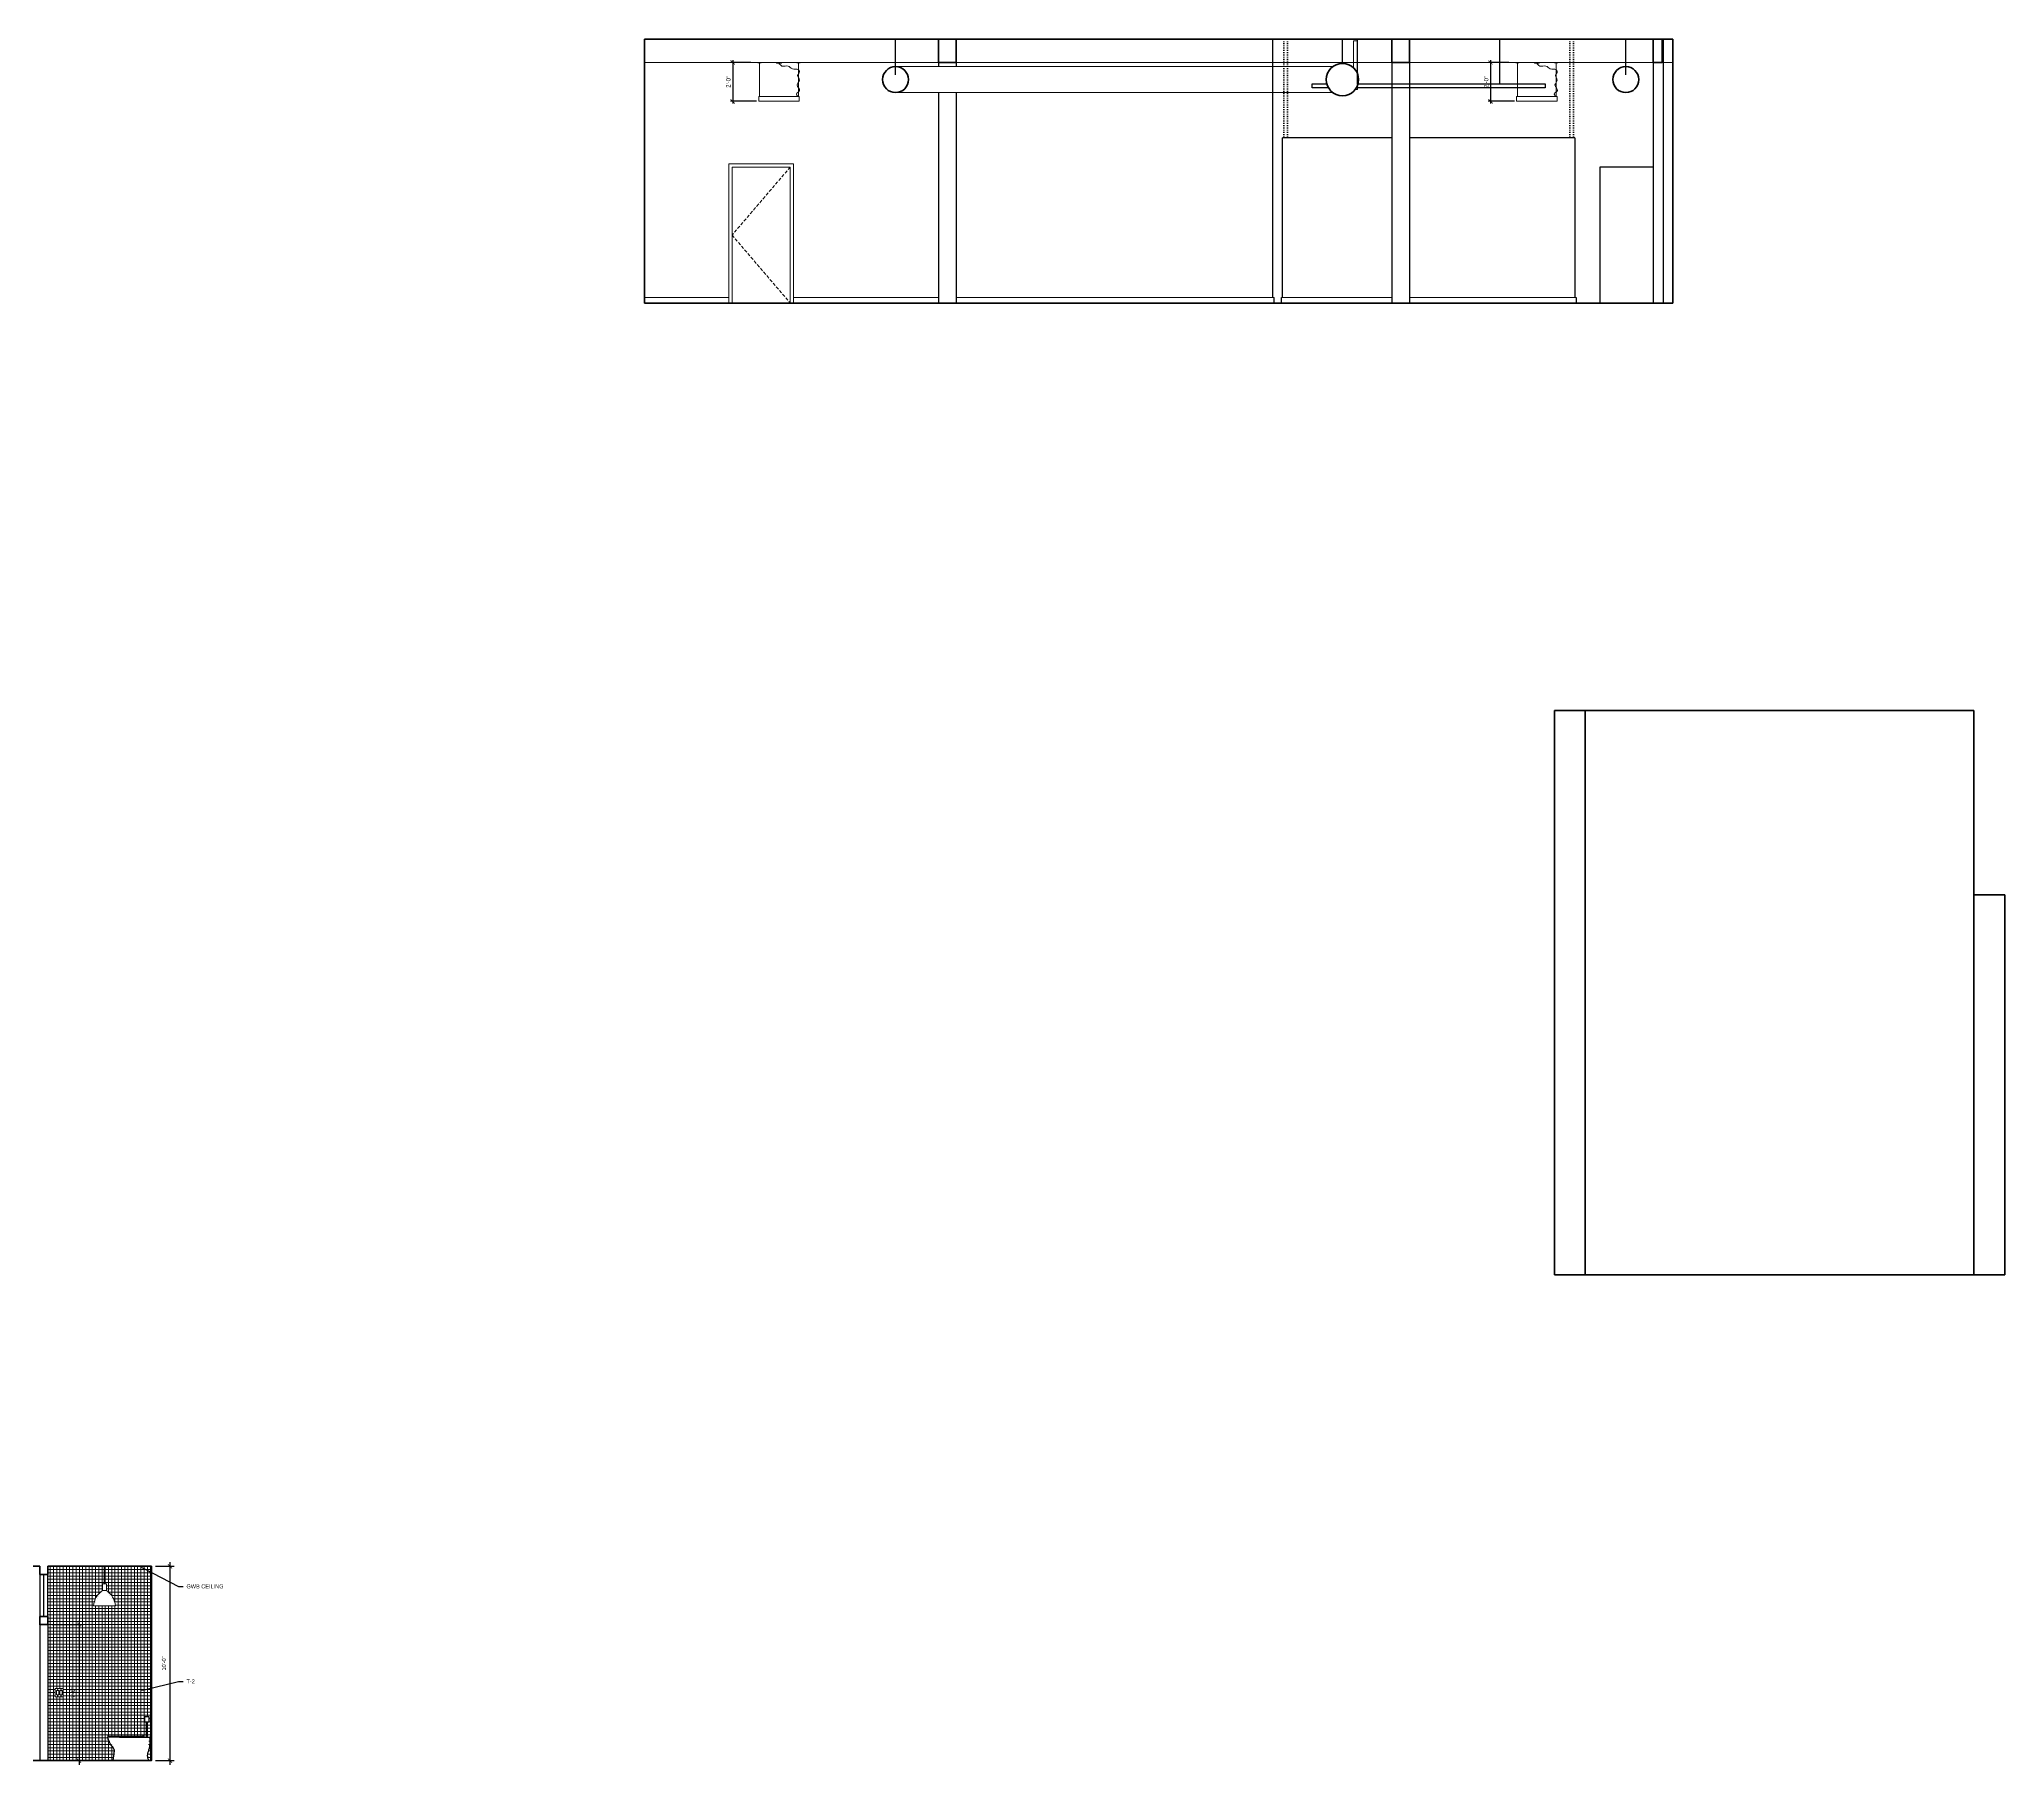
# Model space of a CAD drawing. Header units: inches. Extents: x -3027 to 6920, y -6604 to 320.
# Drawn here: x 963 to 2177, y -2402 to -1337 of the extents above; entities that cross this region are included whole.
import ezdxf
from ezdxf import colors
from ezdxf.entities.mleader import LeaderData, LeaderLine
from ezdxf.math import Vec2, Vec3

# ---------------------------------------------------------------- set-up
doc = ezdxf.new("R2010")
doc.units = ezdxf.units.IN
doc.header["$LTSCALE"] = 4
doc.header["$MEASUREMENT"] = 0
doc.header["$PDMODE"] = 35
doc.header["$PDSIZE"] = -5
doc.linetypes.add('DASHED', pattern=[0.75, 0.5, -0.25])
doc.linetypes.add('DOT', pattern=[0.25, 0, -0.25])
doc.layers.get('0').update_dxf_attribs({"linetype": 'CONTINUOUS'})
doc.layers.get('Defpoints').update_dxf_attribs({"linetype": 'CONTINUOUS'})
for name, color, linetype, lineweight in [('A-ELEV-1', 4, 'CONTINUOUS', 35), ('A-ELEV-2', 5, 'CONTINUOUS', 25), ('A-ELEV-3', 8, 'CONTINUOUS', 15), ('A-ELEV-4', 9, 'CONTINUOUS', 9), ('A-ELEV-BYND', 9, 'DASHED', 9), ('A-ELEV-CUT', 3, 'CONTINUOUS', 50), ('A-ELEV-GHOST', 8, 'DOT', 15), ('A-NOTE-DIM', 8, 'CONTINUOUS', 15), ('A-NOTE-REF', 8, 'CONTINUOUS', 15), ('A-SHBD', 5, 'CONTINUOUS', 25)]:
    doc.layers.add(name, color=color, linetype=linetype, lineweight=lineweight)
doc.styles.add('3_8SM', font='swisse.ttf', dxfattribs={"width": 0.9, "height": 2.666667})
doc.styles.add('ANNOT-SM', font='swisse.ttf', dxfattribs={"width": 0.9, "height": 0.078125})
doc.dimstyles.new('DIM-ANNOT', dxfattribs={"dimtxt": 0.078125, "dimasz": 0.078125, "dimexe": 0.078125, "dimexo": 0.078125, "dimgap": 0.078125, "dimtad": 1, "dimzin": 11, "dimdsep": 46, "dimlunit": 4, "dimtxsty": 'ANNOT-SM', "dimblk1": 'ARCHTICK', "dimblk2": 'ARCHTICK', "dimsah": 1, "dimcen": 0, "dimdle": 0.078125, "dimclrd": 8, "dimclre": 8, "dimclrt": 8, "dimadec": 0, "dimazin": 0, "dimtfac": 4, "dimtofl": 0, "dimtmove": 2, "dimatfit": 3, "dimfxl": 1, "dimfrac": 2, "dimtzin": 0, "dimarcsym": 0})
doc.dimstyles.new('DIM3_8', dxfattribs={"dimtxt": 2.666667, "dimasz": 2.666667, "dimexe": 1.333333, "dimexo": 1.333333, "dimgap": 1.333333, "dimtad": 1, "dimdec": 4, "dimzin": 11, "dimdsep": 46, "dimlunit": 4, "dimtxsty": '3_8SM', "dimblk": 'ARCHTICK', "dimblk1": 'ARCHTICK', "dimblk2": 'ARCHTICK', "dimsah": 1, "dimcen": 2.666667, "dimdle": 1.333333, "dimclrd": 8, "dimclre": 8, "dimclrt": 8, "dimadec": 0, "dimazin": 0, "dimtfac": 4, "dimtdec": 4, "dimtofl": 0, "dimtmove": 2, "dimatfit": 3, "dimfxl": 1, "dimfrac": 2, "dimtzin": 0, "dimarcsym": 0})

# ---------------------------------------------------------------- blocks, each defined once
blk = doc.blocks.new('_ARCHTICK')
at = {"color": 0, "linetype": 'ByBlock', "const_width": 0.15}
blk.add_lwpolyline([(-0.5, -0.5), (0.5, 0.5)], dxfattribs=at)
blk = doc.blocks.new('*D41')
at = {"layer": 'A-NOTE-DIM', "color": 8, "lineweight": -2, "transparency": 16777216}
for p, q in [((1870.7, -1351.4), (1858.1, -1351.4)), ((1859.5, -1350), (1859.5, -1376.7)), ((1874.2, -1375.4), (1858.1, -1375.4))]:
    blk.add_line(p, q, dxfattribs=at)
at = {"layer": 'Defpoints', "color": 0, "transparency": 16777216}
for p in [(1872, -1351.4), (1859.5, -1375.4), (1875.5, -1375.4)]:
    blk.add_point(p, dxfattribs=at)
at = {"layer": 'A-NOTE-DIM', "color": 8, "lineweight": -2, "transparency": 16777216, "xscale": 2.666666666666667, "yscale": 2.666666666666667, "zscale": 2.666666666666667}
for p, rotation in [((1859.5, -1351.4), 90), ((1859.5, -1375.4), 270)]:
    blk.add_blockref('_ARCHTICK', p, dxfattribs=dict(at, rotation=rotation))
at = {"layer": 'A-NOTE-DIM', "color": 8, "transparency": 16777216, "insert": (1856.8, -1363.4), "char_height": 2.67, "attachment_point": 5, "rotation": 90, "style": '3_8SM'}
blk.add_mtext('2\'-0" ', dxfattribs=at)
blk = doc.blocks.new('*D42')
at = {"layer": 'A-NOTE-DIM', "color": 8, "lineweight": -2, "transparency": 16777216}
for p, q in [((1402.7, -1351.4), (1390.1, -1351.4)), ((1391.5, -1350), (1391.5, -1376.7)), ((1406.2, -1375.4), (1390.1, -1375.4))]:
    blk.add_line(p, q, dxfattribs=at)
at = {"layer": 'Defpoints', "color": 0, "transparency": 16777216}
for p in [(1404, -1351.4), (1391.5, -1375.4), (1407.5, -1375.4)]:
    blk.add_point(p, dxfattribs=at)
at = {"layer": 'A-NOTE-DIM', "color": 8, "lineweight": -2, "transparency": 16777216, "xscale": 2.666666666666667, "yscale": 2.666666666666667, "zscale": 2.666666666666667}
for p, rotation in [((1391.5, -1351.4), 90), ((1391.5, -1375.4), 270)]:
    blk.add_blockref('_ARCHTICK', p, dxfattribs=dict(at, rotation=rotation))
at = {"layer": 'A-NOTE-DIM', "color": 8, "transparency": 16777216, "insert": (1388.8, -1363.4), "char_height": 2.67, "attachment_point": 5, "rotation": 90, "style": '3_8SM'}
blk.add_mtext('2\'-0" ', dxfattribs=at)
blk = doc.blocks.new('*D80')
at = {"layer": 'A-NOTE-DIM', "color": 8, "lineweight": -2, "transparency": 16777216}
for p, q in [((971, -2316), (990.3, -2316)), ((987.8, -2313.5), (987.8, -2402.5)), ((971, -2400), (990.3, -2400))]:
    blk.add_line(p, q, dxfattribs=at)
at = {"layer": 'Defpoints', "color": 0, "transparency": 16777216}
for p in [(968.5, -2316), (968.5, -2400), (987.8, -2400)]:
    blk.add_point(p, dxfattribs=at)
at = {"layer": 'A-NOTE-DIM', "color": 8, "lineweight": -2, "transparency": 16777216, "xscale": 2.5, "yscale": 2.5, "zscale": 2.5}
for p, rotation in [((987.8, -2316), 90), ((987.8, -2400), 270)]:
    blk.add_blockref('_ARCHTICK', p, dxfattribs=dict(at, rotation=rotation))
at = {"layer": 'A-NOTE-DIM', "color": 8, "transparency": 16777216, "insert": (984, -2358), "char_height": 2.5, "attachment_point": 5, "rotation": 90, "style": 'ANNOT-SM'}
blk.add_mtext('7\'-0" ', dxfattribs=at)
blk = doc.blocks.new('WESCO PENDANT')
at = {"layer": 'A-ELEV-3'}
for p, q in [((-0.2, -34.4), (-0.2, -23.5)), ((0.2, -34.4), (0.2, -23.5)), ((1.2, -38.4), (-1.2, -38.4))]:
    blk.add_line(p, q, dxfattribs=at)
for points in [[(-1.2, -38.4), (-1.2, -34.4), (-0.2, -34.4)], [(1.2, -38.4), (1.2, -34.4), (-0.2, -34.4)]]:
    blk.add_lwpolyline(points, dxfattribs=at)
for points in [[(6.8, -48), (-6.8, -48, -0.216802), (-1.2, -38.4, -0.306768)], [(-6.8, -48), (6.8, -48, 0.216802), (1.2, -38.4, 0.306768)]]:
    blk.add_lwpolyline(points, format="xyb", dxfattribs=at)
blk = doc.blocks.new('E16-SWITCH-DOUBLE')
at = {"layer": 'A-ELEV-3', "linetype": 'Continuous', "ltscale": 0.5}
blk.add_lwpolyline([(-2.5, 2.5), (2.5, 2.5), (2.5, -2.5), (-2.5, -2.5)], close=True, dxfattribs=at)
at = {"layer": 'A-ELEV-3', "ltscale": 0.5}
for points in [[(-1.7, 1.4), (-0.3, 1.4), (-0.3, -1.4), (-1.7, -1.4)], [(1.7, 1.4), (0.3, 1.4), (0.3, -1.4), (1.7, -1.4)]]:
    blk.add_lwpolyline(points, close=True, dxfattribs=at)
at = {"layer": 'A-ELEV-3'}
for centre in [(-1, 2), (-1, 2), (1, 2), (-1, -2), (-1, -2), (1, -2)]:
    blk.add_circle(centre, 0.125, dxfattribs=at)
blk = doc.blocks.new('industrial toilet side')
at = {"layer": 'A-ELEV-2'}
blk.add_line((0, 0), (-22.3, 0), dxfattribs=at)
for points in [[(-1.7, 27), (-2.7, 27), (-2.7, 24), (0.3, 24), (0.3, 27), (-1.7, 27)], [(-18, 14.4), (-25.2, 14.4)], [(-18, 14.4), (0.3, 14.4)], [(-1.7, 24), (-1.7, 14.4)], [(-0.7, 14.4), (-0.7, 24)]]:
    blk.add_lwpolyline(points, dxfattribs=at)
for points in [[(-25.5, 14, 0.119627), (-22, 8, -0.096953), (-21.5, 7.1, -0.078535), (-21.6, 4.3), (-22.3, 0)], [(0.6, 14, -0.097762), (-0.4, 5.5, 0.096953), (-0.8, 4.7, 0.078535), (-0.8, 1.8), (0, 0)]]:
    blk.add_lwpolyline(points, format="xyb", dxfattribs=at)
blk.add_lwpolyline([(-3.9, 14.7), (-24.8, 14.7, -0.414214), (-25.1, 14.9), (-25.1, 15.6, -0.414214), (-24.8, 15.9), (-3.9, 15.9, -0.414214), (-3.7, 15.6), (-3.7, 14.9, -0.414214)], format="xyb", close=True, dxfattribs=at)
for centre, start, end in [((-25.2, 14.1), 96.1144, 198.68), ((0.2, 14.1), 341.32, 83.8856)]:
    blk.add_arc(centre, 0.35, start, end, dxfattribs=at)
blk = doc.blocks.new('*D196')
at = {"layer": 'A-NOTE-DIM', "color": 8, "lineweight": -2, "transparency": 16777216}
for p, q in [((1035, -2280), (1046.5, -2280)), ((1044, -2402.5), (1044, -2277.5)), ((1035, -2400), (1046.5, -2400))]:
    blk.add_line(p, q, dxfattribs=at)
at = {"layer": 'Defpoints', "color": 0, "transparency": 16777216}
for p in [(1032.5, -2280), (1044, -2280), (1032.5, -2400)]:
    blk.add_point(p, dxfattribs=at)
at = {"layer": 'A-NOTE-DIM', "color": 8, "lineweight": -2, "transparency": 16777216, "xscale": 2.5, "yscale": 2.5, "zscale": 2.5}
for p, rotation in [((1044, -2280), 90), ((1044, -2400), 270)]:
    blk.add_blockref('_ARCHTICK', p, dxfattribs=dict(at, rotation=rotation))
at = {"layer": 'A-NOTE-DIM', "color": 8, "transparency": 16777216, "insert": (1040.2, -2340), "char_height": 2.5, "attachment_point": 5, "rotation": 90, "style": 'ANNOT-SM'}
blk.add_mtext('10\'-0" ', dxfattribs=at)

msp = doc.modelspace()

# ---------------------------------------------------------------- hatches: boundary and pattern name
at = {"layer": 'A-ELEV-4'}
h = msp.add_hatch(dxfattribs=at)
h.set_pattern_fill('ANSI37', color=256, scale=16, angle=45)
edge = h.paths.add_edge_path()
edge.add_line((1032.51121, -2280), (1003.76121, -2280))
edge.add_line((1003.76121, -2280), (1003.76121, -2290.87504))
edge.add_line((1003.76121, -2290.87504), (1004.70693, -2290.87504))
edge.add_line((1004.70693, -2290.87504), (1004.70693, -2294.87504))
edge.add_arc((996.9465, -2305.87825), 13.46457, 5.87513849, 54.80516736, ccw=False)
edge.add_line((1010.34035, -2304.5), (996.68206, -2304.5))
edge.add_arc((1010.07591, -2305.87825), 13.46457, 125.19483264, 174.12486151, ccw=False)
edge.add_line((1002.31549, -2294.87504), (1002.31549, -2290.87504))
edge.add_line((1002.31549, -2290.87504), (1003.26121, -2290.87504))
edge.add_line((1003.26121, -2290.87504), (1003.26121, -2280))
edge.add_line((1003.26121, -2280), (968.51121, -2280))
edge.add_line((968.51121, -2280), (968.51121, -2400))
edge.add_line((968.51121, -2400), (1009.16496, -2400))
edge.add_line((1009.16496, -2400), (1009.30833, -2395.72303))
edge.add_arc((1000.32732, -2394.24563), 9.10172, 350.65835002, 368.62038765)
edge.add_arc((1006.83135, -2393.62122), 2.60225, 16.51708054, 38.66790501)
edge.add_arc((1019.44482, -2381.71917), 14.7503, 196.95758393, 224.16076212, ccw=False)
edge.add_arc((1005.66707, -2385.90931), 0.34964, 96.11442146, 198.67998183, ccw=False)
edge.add_line((1005.62983, -2385.56166), (1029.15869, -2385.56166))
edge.add_line((1029.15869, -2385.56166), (1029.15869, -2376.01163))
edge.add_line((1029.15869, -2376.01163), (1028.15869, -2376.01163))
edge.add_line((1028.15869, -2376.01163), (1028.15869, -2373.01163))
edge.add_line((1028.15869, -2373.01163), (1031.15869, -2373.01163))
edge.add_line((1031.15869, -2373.01163), (1031.15869, -2376.01163))
edge.add_line((1031.15869, -2376.01163), (1030.15869, -2376.01163))
edge.add_line((1030.15869, -2376.01163), (1030.15869, -2385.56166))
edge.add_line((1030.15869, -2385.56166), (1031.05762, -2385.56166))
edge.add_arc((1031.09486, -2385.90931), 0.34964, -15.15156053, 96.11442146, ccw=False)
edge.add_arc((1009.52638, -2387.8334), 21.9825, -17.55210441, 4.7823606, ccw=False)
edge.add_arc((1032.51723, -2396.08863), 2.60225, 141.33209499, 163.48291946)
edge.add_arc((1038.41645, -2396.22598), 8.4398, 174.03433299, 206.56223147)
edge.add_line((1030.86748, -2400), (1032.51121, -2400))
edge.add_line((1032.51121, -2400), (1032.51121, -2280))
h.paths.add_polyline_path([(973.11244, -2360.50172), (973.11244, -2355.50172), (978.04092, -2355.50172), (978.04092, -2360.50172)], flags=16)

# ---------------------------------------------------------------- linework, layer by layer
at = {"layer": 'A-ELEV-1'}
for p, q in [((1918, -1751.5), (2158, -1751.5)), ((2158, -1751.5), (2158, -1865.46226))]:
    msp.add_line(p, q, dxfattribs=at)
at = {"layer": 'A-ELEV-2'}
for p, q in [((1492.02542, -1359.125), (1492.02542, -1337.125)), ((1518.50144, -1337.125), (1518.50144, -1354)), ((1529.50144, -1337.125), (1529.50144, -1354)), ((1725.04981, -1496.5), (1725.04981, -1337.125)), ((1768.02542, -1352), (1768.02542, -1337.125)), ((1777.29971, -1365.125), (1777.29971, -1337.125)), ((1798.50144, -1337.125), (1798.50144, -1500)), ((1809.50144, -1337.125), (1809.50144, -1500)), ((1865.29971, -1365.125), (1865.29971, -1337.125)), ((1943.02542, -1359.125), (1943.02542, -1337.125)), ((1960.00144, -1337.125), (1960.00144, -1500)), ((1966.00144, -1337.125), (1966.00144, -1500)), ((1518.50144, -1370), (1518.50144, -1500)), ((1529.50144, -1370), (1529.50144, -1500)), ((1798.50144, -1398), (1731.04981, -1398)), ((1731.04981, -1496.5), (1731.04981, -1398)), ((1911.54961, -1398), (1809.50144, -1398)), ((1911.54961, -1398), (1911.54961, -1496.5)), ((1725.79981, -1500), (1725.79981, -1496.5)), ((1730.29981, -1500), (1730.29981, -1496.5)), ((1912.29961, -1496.5), (1912.29961, -1500)), ((1899, -2100), (2177, -2100)), ((963.51121, -2285), (963.51121, -2311)), ((966.01121, -2311), (966.01121, -2285)), ((968.51121, -2311), (968.51121, -2285)), ((963.51121, -2316), (963.51121, -2400)), ((968.51121, -2316), (968.51121, -2400))]:
    msp.add_line(p, q, dxfattribs=at)
for points in [[(1759.43855, -1367.125), (1749.29971, -1367.125), (1749.29971, -1364.625), (1758.3761, -1364.625)], [(1777.67474, -1364.625), (1893.29971, -1364.625), (1893.29971, -1367.125), (1776.61229, -1367.125)], [(1960.00144, -1416), (1927.04961, -1416), (1927.04961, -1500), (1960.00144, -1500)]]:
    msp.add_lwpolyline(points, dxfattribs=at)
at = {"layer": 'A-ELEV-3'}
for p, q in [((1972.04941, -1351.375), (1337.0002, -1351.375)), ((1408.04941, -1351.375), (1408.04941, -1372.375)), ((1432.04941, -1351.375), (1432.04941, -1372.375)), ((1762.02542, -1354), (1492.02542, -1354)), ((1876.04941, -1351.375), (1876.04941, -1372.375)), ((1900.04941, -1351.375), (1900.04941, -1372.375)), ((1762.02542, -1370), (1492.02542, -1370)), ((1337.0002, -1496.5), (1389.04981, -1496.5)), ((1429.04981, -1496.5), (1518.50144, -1496.5)), ((1529.50144, -1496.5), (1725.79981, -1496.5)), ((1730.29981, -1496.5), (1798.50144, -1496.5)), ((1809.50144, -1496.5), (1912.29961, -1496.5))]:
    msp.add_line(p, q, dxfattribs=at)
for points in [[(1774.79941, -1354.64384), (1774.79941, -1338.125), (1777.29941, -1338.125), (1777.29941, -1368.125), (1775.93013, -1368.125)], [(1429.04981, -1500), (1429.04981, -1414), (1389.04981, -1414), (1389.04981, -1500)]]:
    msp.add_lwpolyline(points, dxfattribs=at)
for points in [[(1407.04941, -1351.375), (1407.04941, -1351.625), (1409.04941, -1351.625), (1409.04941, -1351.375)], [(1418.54941, -1351.375), (1421.54941, -1351.375), (1421.54941, -1351.875), (1418.54941, -1351.875)], [(1431.04941, -1351.375), (1431.04941, -1351.625), (1433.04941, -1351.625), (1433.04941, -1351.375)], [(1875.04941, -1351.375), (1875.04941, -1351.625), (1877.04941, -1351.625), (1877.04941, -1351.375)], [(1886.54941, -1351.375), (1889.54941, -1351.375), (1889.54941, -1351.875), (1886.54941, -1351.875)], [(1899.04941, -1351.375), (1899.04941, -1351.625), (1901.04941, -1351.625), (1901.04941, -1351.375)], [(1407.54941, -1372.375), (1432.54941, -1372.375), (1432.54941, -1375.375), (1407.54941, -1375.375)], [(1875.54941, -1372.375), (1900.54941, -1372.375), (1900.54941, -1375.375), (1875.54941, -1375.375)], [(1391.04981, -1500), (1427.04981, -1500), (1427.04981, -1416), (1391.04981, -1416)]]:
    msp.add_lwpolyline(points, close=True, dxfattribs=at)
for points in [[(1420.04941, -1351.875), (1420.60109, -1352.61927), (1421.9861, -1354.48779), (1425.7949, -1352.65258), (1428.25822, -1356.16882), (1431.4709, -1355.01029), (1433.33751, -1357.4207), (1430.3728, -1359.51567), (1434.04588, -1362.4249), (1429.64232, -1365.36177), (1434.60917, -1368.72875), (1430.05127, -1370.50271), (1431.30216, -1371.85103), (1431.43603, -1372.31653), (1431.44919, -1372.375)], [(1888.04941, -1351.875), (1888.60109, -1352.61927), (1889.9861, -1354.48779), (1893.7949, -1352.65258), (1896.25822, -1356.16882), (1899.4709, -1355.01029), (1901.33751, -1357.4207), (1898.3728, -1359.51567), (1902.04588, -1362.4249), (1897.64232, -1365.36177), (1902.60917, -1368.72875), (1898.05127, -1370.50271), (1899.30216, -1371.85103), (1899.43603, -1372.31653), (1899.44919, -1372.375)]]:
    msp.add_open_spline(points, degree=3, knots=[0, 0, 0, 0, 2.5336774529, 6.3608833686, 9.4790551628, 13.244474055, 14.4050444873, 17.2146483796, 20.2444186797, 23.613134434, 27.3330144085, 30.3485549131, 31.6050715072, 31.7841383206, 31.7841383206, 31.7841383206, 31.7841383206], dxfattribs=at)
at = {"layer": 'A-ELEV-BYND'}
msp.add_lwpolyline([(1427.04981, -1416), (1391.04981, -1458), (1427.04981, -1500)], dxfattribs=at)
at = {"layer": 'A-ELEV-CUT'}
for p, q in [((1337.0002, -1337.125), (1661.17037, -1337.125)), ((1337.0002, -1337.125), (1972.04941, -1337.125)), ((1337.0002, -1500), (1337.0002, -1337.125)), ((1518.50144, -1351.375), (1518.50144, -1337.125)), ((1529.50144, -1351.375), (1529.50144, -1337.125)), ((1798.50144, -1351.375), (1798.50144, -1337.125)), ((1809.50144, -1351.375), (1809.50144, -1337.125)), ((1960.00144, -1351.375), (1960.00144, -1337.125)), ((1965.50144, -1351.375), (1965.50144, -1337.125)), ((1972.04941, -1337.125), (1972.04941, -1500)), ((1529.50144, -1351.375), (1518.50144, -1351.375)), ((1809.50144, -1351.375), (1798.50144, -1351.375)), ((1965.50144, -1351.375), (1960.00144, -1351.375)), ((1972.04941, -1500), (1337.0002, -1500)), ((1438.4996, -1500), (1337.0002, -1500)), ((1972.04941, -1500), (1337.0002, -1500)), ((1918, -2100), (2158, -2100))]:
    msp.add_line(p, q, dxfattribs=at)
for points in [[(1899, -1751.5), (1918, -1751.5), (1918, -2100), (1899, -2100)], [(2158, -1865.46226), (2177, -1865.46226), (2177, -2100), (2158, -2100)]]:
    msp.add_lwpolyline(points, close=True, dxfattribs=at)
for points in [[(968.51121, -2280), (1032.51121, -2280), (1032.51121, -2400), (896.5002, -2400), (896.5002, -2280), (963.51121, -2280), (963.51121, -2285), (968.51121, -2285), (968.51121, -2280)], [(968.51121, -2311), (963.51121, -2311), (963.51121, -2316), (968.51121, -2316), (968.51121, -2311)]]:
    msp.add_lwpolyline(points, dxfattribs=at)
for centre, radius in [((1492.02542, -1362), 8), ((1768.02542, -1362), 10), ((1943.02542, -1362), 8)]:
    msp.add_circle(centre, radius, dxfattribs=at)
at = {"layer": 'A-ELEV-GHOST'}
for p, q in [((1731.79981, -1398), (1731.79981, -1337.125)), ((1734.04981, -1398), (1734.04981, -1337.125)), ((1908.54961, -1398), (1908.54961, -1337.125)), ((1910.79961, -1398), (1910.79961, -1337.125))]:
    msp.add_line(p, q, dxfattribs=at)

# ---------------------------------------------------------------- block references
at = {"layer": 'A-ELEV-2'}
msp.add_blockref('industrial toilet side', (1030.86748, -2400), dxfattribs=at)
at = {"layer": 'A-NOTE-REF', "xscale": -1}
msp.add_blockref('E16-SWITCH-DOUBLE', (975.57668, -2358.00172, 0), dxfattribs=at)
at = {"layer": 'A-SHBD'}
msp.add_blockref('WESCO PENDANT', (1003.51121, -2256.5), dxfattribs=at)

# ---------------------------------------------------------------- dimensions: what is measured, and where the dimension line sits
at = {"layer": 'A-NOTE-DIM'}
for base, p1, p2, dimstyle, picture, middle in [((1391.45199, -1375.375), (1404.04941, -1351.375), (1407.54941, -1375.375), 'DIM3_8', '*D42', (1388.75017, -1363.375)), ((1859.45199, -1375.375), (1872.04941, -1351.375), (1875.54941, -1375.375), 'DIM3_8', '*D41', (1856.75017, -1363.375)), ((1044, -2280), (1032.51121, -2400), (1032.51121, -2280), 'DIM-ANNOT', '*D196', (1040.21704, -2340)), ((987.80197, -2400), (968.51121, -2316), (968.51121, -2400), 'DIM-ANNOT', '*D80', (984.01901, -2358))]:
    dim = msp.add_linear_dim(base=base, p1=p1, p2=p2, angle=90, dimstyle=dimstyle, override={"dimpost": ' '}, dxfattribs=at)
    dim.commit()
    dim.dimension.update_dxf_attribs({"geometry": picture, "text_midpoint": middle})

# ---------------------------------------------------------------- leaders
at = {"layer": 'A-NOTE-REF'}
ml = msp.add_multileader_mtext('Standard', dxfattribs=at)
ml.set_content('GWB CEILING', color=256, style='ANNOT-SM')
ml.set_leader_properties()
ml.build(insert=Vec2(0, 0))
ml.multileader.update_dxf_attribs({"dogleg_length": 0.09375, "arrow_head_size": 3, "scale": 32})
ctx = ml.context
ctx.base_point, ctx.scale, ctx.char_height, ctx.arrow_head_size, ctx.plane_origin = Vec3(1052.15, -2292.43729), 32, 2.5, 3, Vec3(1027.60745, -2321.98729)
notes = []
notes.append((ctx, [(0, (1, 1, 0), (1049.15, -2292.43729), (1, 0), 3, [(0, [(1025.10356, -2280)], 0, [])])]))
ctx.mtext.insert, ctx.mtext.width, ctx.mtext.flow_direction = Vec3(1054.15, -2291.15433), 31.6769026, 5
ml = msp.add_multileader_mtext('Standard', dxfattribs=at)
ml.set_content('T-2', color=256, style='ANNOT-SM')
ml.set_leader_properties()
ml.build(insert=Vec2(0, 0))
ml.multileader.update_dxf_attribs({"dogleg_length": 0.09375, "arrow_head_size": 3, "scale": 32})
ctx = ml.context
ctx.base_point, ctx.scale, ctx.char_height, ctx.arrow_head_size, ctx.plane_origin = Vec3(1052.15, -2351.11229), 32, 2.5, 3, Vec3(1027.60745, -2380.66229)
notes.append((ctx, [(0, (1, 1, 0), (1049.15, -2351.11229), (1, 0), 3, [(0, [(1025.10356, -2356.91229)], 0, [])])]))
ctx.mtext.insert, ctx.mtext.width, ctx.mtext.flow_direction = Vec3(1054.15, -2349.86229), 31.6769026, 5
for ctx, leaders in notes:
    for number, flags, end, landing, length, lines in leaders:
        leader = LeaderData()
        leader.index, (leader.has_last_leader_line, leader.has_dogleg_vector, leader.attachment_direction) = number, flags
        leader.last_leader_point, leader.dogleg_vector, leader.dogleg_length = Vec3(end), Vec3(landing), length
        for number, points, colour, breaks in lines:
            line = LeaderLine()
            line.index, line.vertices, line.color, line.breaks = number, Vec3.list(points), colors.encode_raw_color(colour), breaks
            leader.lines.append(line)
        ctx.leaders.append(leader)

doc.saveas('drawing.dxf')
